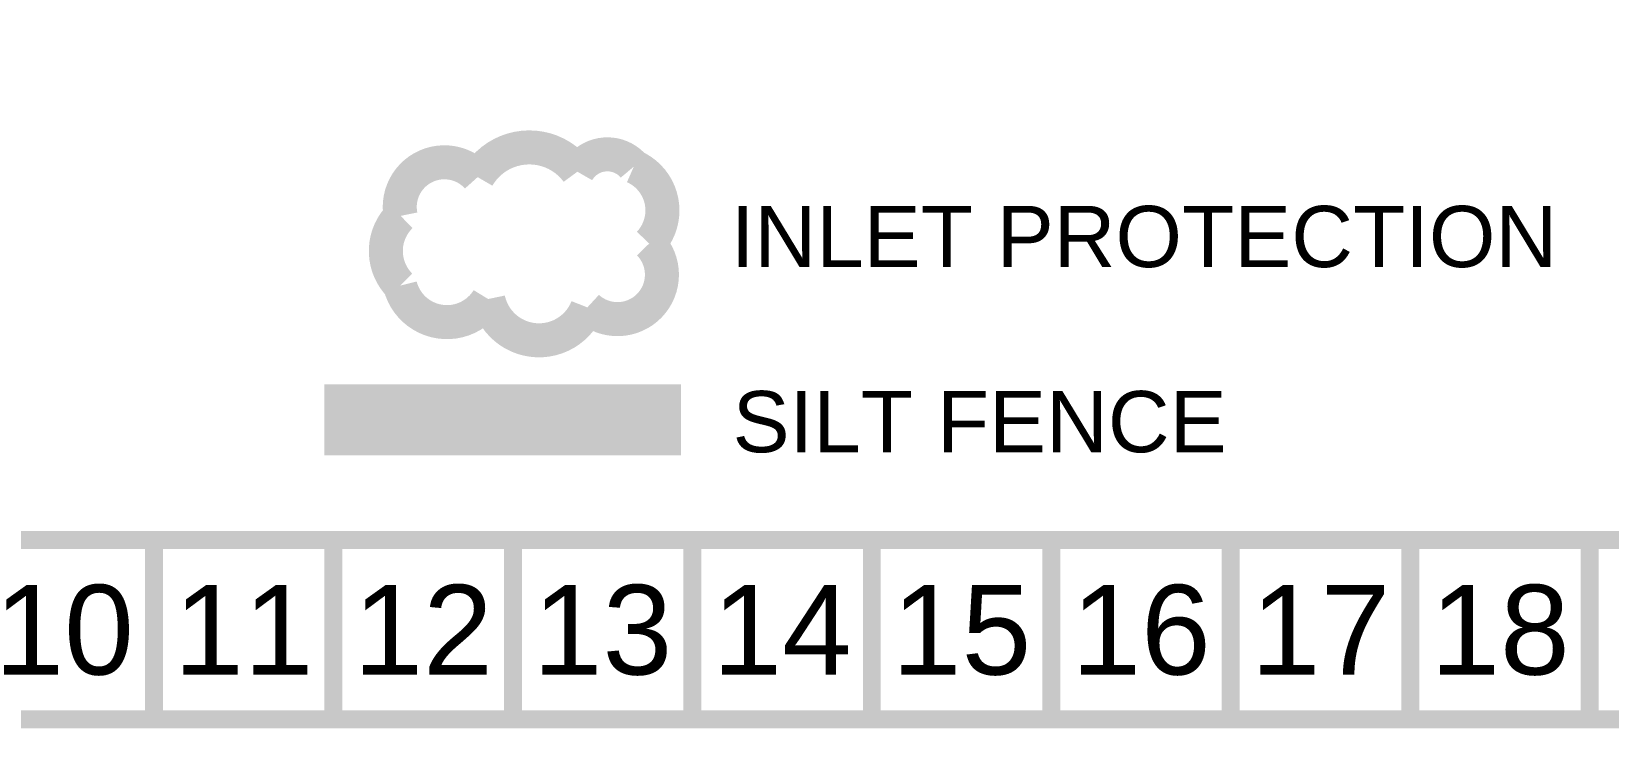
# Model space of a CAD drawing. Header units: inches. Extents: x 7994 to 10114, y 11164 to 12491.
# Drawn here: x 8337 to 8627.6, y 11164.2 to 11292.6 of the extents above; entities that cross this region are included whole.
import ezdxf
from ezdxf.enums import TextEntityAlignment as Align

# ---------------------------------------------------------------- set-up
doc = ezdxf.new("R2010")
doc.units = ezdxf.units.IN
doc.header["$MEASUREMENT"] = 0
doc.layers.add('BASE', color=7, linetype='Continuous')
doc.layers.add('LEGEND', color=7, linetype='Continuous')
doc.styles.add("L200'", font='ARIAL.TTF', dxfattribs={"height": 0.001969})
doc.styles.get("Standard").update_dxf_attribs({"font": 'ARIAL.TTF'})

msp = doc.modelspace()

# ---------------------------------------------------------------- linework, layer by layer
at = {"layer": 'BASE', "const_width": 3.31}
for points in [[(7995.74, 11165.85), (10112.54, 11165.85), (10112.54, 12488.85), (7995.74, 12488.85)], [(8028.82, 11198.92), (10079.47, 11198.92), (10079.47, 12455.77), (8028.82, 12455.77)]]:
    msp.add_lwpolyline(points, close=True, dxfattribs=at)
for points in [[(8359.57, 11165.85), (8359.57, 11198.92)], [(8392.64, 11165.85), (8392.64, 11198.92)], [(8425.72, 11165.85), (8425.72, 11198.92)], [(8458.79, 11165.85), (8458.79, 11198.92)], [(8491.87, 11165.85), (8491.87, 11198.92)], [(8524.94, 11165.85), (8524.94, 11198.92)], [(8558.02, 11165.85), (8558.02, 11198.92)], [(8591.09, 11165.85), (8591.09, 11198.92)], [(8624.17, 11165.85), (8624.17, 11198.92)]]:
    msp.add_lwpolyline(points, dxfattribs=at)
at = {"layer": 'LEGEND', "color": 170, "ltscale": 100, "const_width": 6.27}
msp.add_lwpolyline([(8419.23, 11265.78, 0.520567), (8419.23, 11265.78, 0.765195), (8405.04, 11258.64, 0.417879), (8404.95, 11245.79, 0.6649), (8421.17, 11243.32, 0.744833), (8439.45, 11241.78, 0.975642), (8450.84, 11253.55, 0.520567), (8448.01, 11267.72, 0.520567), (8437.61, 11266.78, 0.540264), (8419.23, 11265.78)], format="xyb", close=True, dxfattribs=at)
at = {"layer": 'LEGEND', "color": 200, "const_width": 13.1}
msp.add_lwpolyline([(8390.99, 11221.04), (8456.71, 11221.04)], dxfattribs=at)

# ---------------------------------------------------------------- texts
at = {"layer": 'BASE'}
for s, p in [('10', (8343.03, 11182.39)), ('11', (8376.11, 11182.39)), ('12', (8409.18, 11182.39)), ('13', (8442.26, 11182.39)), ('14', (8475.33, 11182.39)), ('15', (8508.41, 11182.39)), ('16', (8541.48, 11182.39)), ('17', (8574.56, 11182.39)), ('18', (8607.63, 11182.39))]:
    msp.add_text(s, height=16.537, dxfattribs=at).set_placement(p, align=Align.MIDDLE_CENTER)
at = {"layer": 'LEGEND', "style": "L200'"}
for s, height, p in [('INLET PROTECTION', 11.2783, (8465.86, 11249.2)), ('SILT FENCE', 11.278, (8466.21, 11215.09))]:
    msp.add_text(s, height=height, dxfattribs=at).set_placement(p)

doc.saveas('drawing.dxf')
